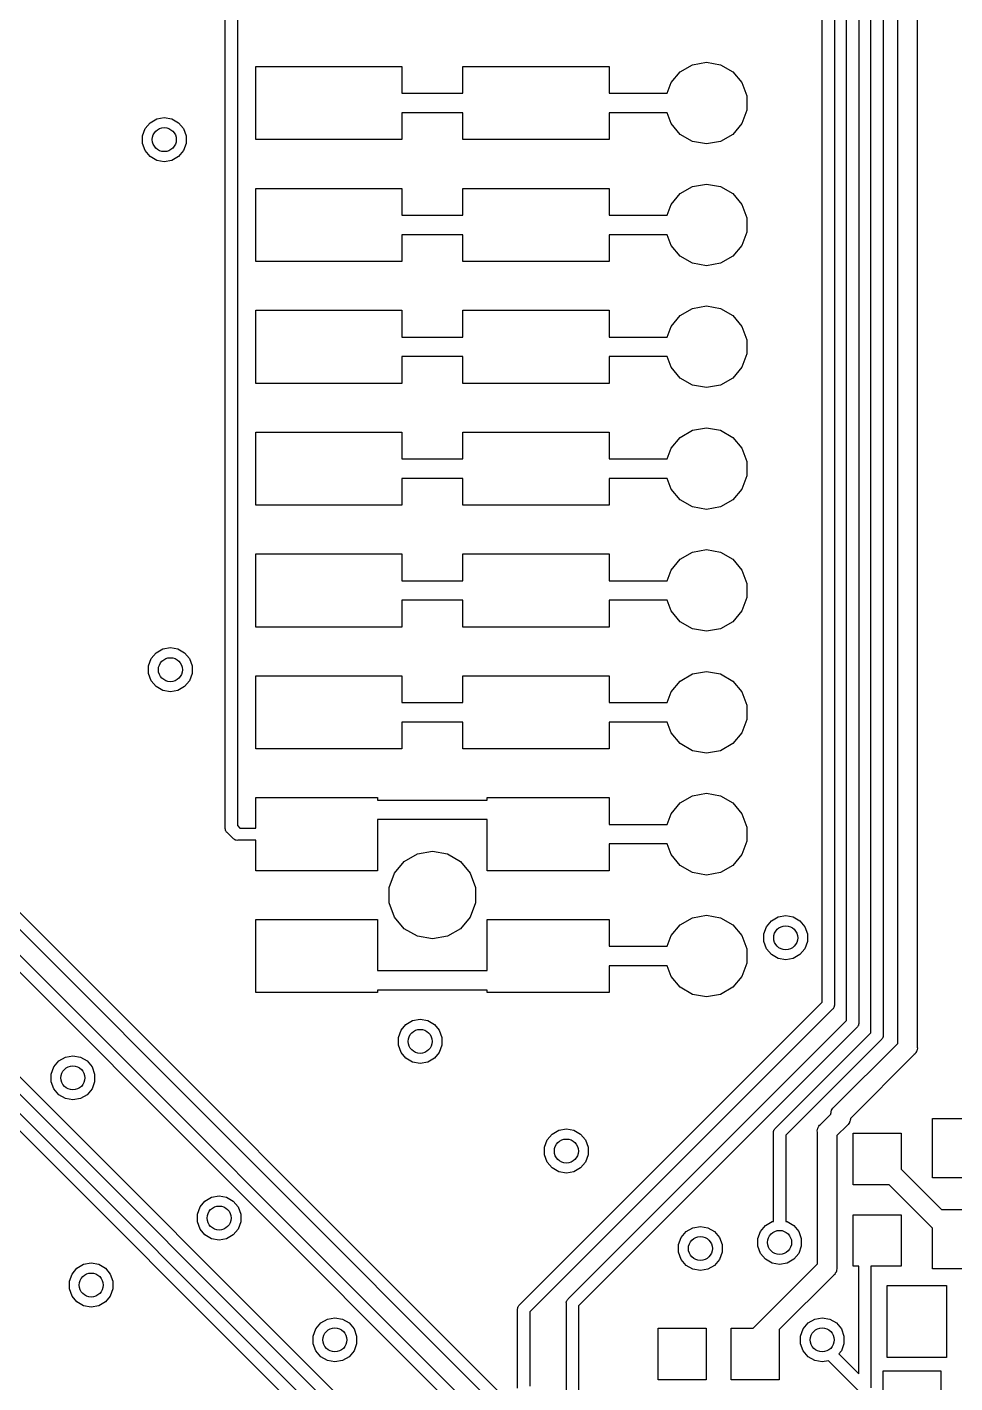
# Model space of a CAD drawing. Extents: x 109.3 to 187.7, y -145.2 to -64.7.
# Drawn here: x 128.62 to 147.96, y -122.79 to -94.53 of the extents above; entities that cross this region are included whole.
import ezdxf

# ---------------------------------------------------------------- set-up
doc = ezdxf.new("R2010")
doc.units = 0
doc.header["$MEASUREMENT"] = 0
doc.layers.add('BLACK', color=7, linetype='CONTINUOUS')

msp = doc.modelspace()

# ---------------------------------------------------------------- linework, layer by layer
at = {"layer": 'BLACK', "linetype": 'CONTINUOUS'}
for p, q in [((132.753, -111.221), (132.753, -84.4351)), ((133.007, -84.4822), (133.007, -111.174)), ((145.199, -114.857), (145.199, -89.3221)), ((145.453, -89.3692), (145.453, -114.904)), ((145.707, -115.238), (145.707, -91.4201)), ((145.961, -91.4672), (145.961, -115.285)), ((146.215, -115.492), (146.215, -92.5631)), ((146.469, -92.6102), (146.469, -115.539)), ((146.774, -115.714), (146.774, -92.8205)), ((147.18, -92.8958), (147.18, -115.79)), ((133.388, -96.8756), (133.388, -95.3516)), ((133.388, -95.3516), (136.436, -95.3516)), ((136.436, -95.3516), (136.436, -95.9104)), ((137.706, -95.9104), (137.706, -95.3516)), ((137.706, -95.3516), (140.754, -95.3516)), ((140.754, -95.3516), (140.754, -95.9104)), ((142.049, -95.688), (142.239, -95.4616)), ((142.239, -95.4616), (142.495, -95.3138)), ((142.495, -95.3138), (142.786, -95.2625)), ((142.786, -95.2625), (143.077, -95.3138)), ((143.077, -95.3138), (143.333, -95.4616)), ((143.333, -95.4616), (143.523, -95.688)), ((141.968, -95.9104), (142.049, -95.688)), ((143.523, -95.688), (143.624, -95.9658)), ((136.436, -95.9104), (137.706, -95.9104)), ((140.754, -95.9104), (141.968, -95.9104)), ((143.624, -95.9658), (143.624, -96.2614)), ((137.706, -96.3168), (136.436, -96.3168)), ((136.436, -96.3168), (136.436, -96.8756)), ((137.706, -96.8756), (137.706, -96.3168)), ((141.968, -96.3168), (140.754, -96.3168)), ((140.754, -96.3168), (140.754, -96.8756)), ((142.049, -96.5392), (141.968, -96.3168)), ((143.624, -96.2614), (143.523, -96.5392)), ((131.03, -96.7957), (131.085, -96.6455)), ((131.085, -96.6455), (131.187, -96.5231)), ((131.187, -96.5231), (131.326, -96.4432)), ((131.326, -96.4432), (131.483, -96.4154)), ((131.483, -96.4154), (131.64, -96.4432)), ((131.64, -96.4432), (131.779, -96.5231)), ((131.779, -96.5231), (131.882, -96.6455)), ((131.882, -96.6455), (131.936, -96.7957)), ((142.239, -96.7656), (142.049, -96.5392)), ((143.523, -96.5392), (143.333, -96.7656)), ((131.03, -96.9555), (131.03, -96.7957)), ((131.936, -96.7957), (131.936, -96.9555)), ((136.436, -96.8756), (133.388, -96.8756)), ((140.754, -96.8756), (137.706, -96.8756)), ((142.495, -96.9134), (142.239, -96.7656)), ((142.786, -96.9647), (142.495, -96.9134)), ((143.077, -96.9134), (142.786, -96.9647)), ((143.333, -96.7656), (143.077, -96.9134)), ((131.085, -97.1057), (131.03, -96.9555)), ((131.187, -97.2281), (131.085, -97.1057)), ((131.882, -97.1057), (131.779, -97.2281)), ((131.936, -96.9555), (131.882, -97.1057)), ((131.326, -97.308), (131.187, -97.2281)), ((131.483, -97.3358), (131.326, -97.308)), ((131.64, -97.308), (131.483, -97.3358)), ((131.779, -97.2281), (131.64, -97.308)), ((133.388, -99.4156), (133.388, -97.8916)), ((133.388, -97.8916), (136.436, -97.8916)), ((136.436, -97.8916), (136.436, -98.4504)), ((137.706, -98.4504), (137.706, -97.8916)), ((137.706, -97.8916), (140.754, -97.8916)), ((140.754, -97.8916), (140.754, -98.4504)), ((142.049, -98.228), (142.239, -98.0016)), ((142.239, -98.0016), (142.495, -97.8538)), ((142.495, -97.8538), (142.786, -97.8025)), ((142.786, -97.8025), (143.077, -97.8538)), ((143.077, -97.8538), (143.333, -98.0016)), ((143.333, -98.0016), (143.523, -98.228)), ((141.968, -98.4504), (142.049, -98.228)), ((143.523, -98.228), (143.624, -98.5058)), ((136.436, -98.4504), (137.706, -98.4504)), ((140.754, -98.4504), (141.968, -98.4504)), ((143.624, -98.5058), (143.624, -98.8014)), ((137.706, -98.8568), (136.436, -98.8568)), ((136.436, -98.8568), (136.436, -99.4156)), ((137.706, -99.4156), (137.706, -98.8568)), ((141.968, -98.8568), (140.754, -98.8568)), ((140.754, -98.8568), (140.754, -99.4156)), ((142.049, -99.0792), (141.968, -98.8568)), ((143.624, -98.8014), (143.523, -99.0792)), ((142.239, -99.3056), (142.049, -99.0792)), ((143.523, -99.0792), (143.333, -99.3056)), ((136.436, -99.4156), (133.388, -99.4156)), ((140.754, -99.4156), (137.706, -99.4156)), ((142.495, -99.4534), (142.239, -99.3056)), ((142.786, -99.5047), (142.495, -99.4534)), ((143.077, -99.4534), (142.786, -99.5047)), ((143.333, -99.3056), (143.077, -99.4534)), ((133.388, -101.956), (133.388, -100.432)), ((133.388, -100.432), (136.436, -100.432)), ((136.436, -100.432), (136.436, -100.99)), ((137.706, -100.99), (137.706, -100.432)), ((137.706, -100.432), (140.754, -100.432)), ((140.754, -100.432), (140.754, -100.99)), ((142.049, -100.768), (142.239, -100.542)), ((142.239, -100.542), (142.495, -100.394)), ((142.495, -100.394), (142.786, -100.342)), ((142.786, -100.342), (143.077, -100.394)), ((143.077, -100.394), (143.333, -100.542)), ((143.333, -100.542), (143.523, -100.768)), ((141.968, -100.99), (142.049, -100.768)), ((143.523, -100.768), (143.624, -101.046)), ((136.436, -100.99), (137.706, -100.99)), ((140.754, -100.99), (141.968, -100.99)), ((143.624, -101.046), (143.624, -101.341)), ((137.706, -101.397), (136.436, -101.397)), ((136.436, -101.397), (136.436, -101.956)), ((137.706, -101.956), (137.706, -101.397)), ((141.968, -101.397), (140.754, -101.397)), ((140.754, -101.397), (140.754, -101.956)), ((142.049, -101.619), (141.968, -101.397)), ((143.624, -101.341), (143.523, -101.619)), ((142.239, -101.846), (142.049, -101.619)), ((143.523, -101.619), (143.333, -101.846)), ((136.436, -101.956), (133.388, -101.956)), ((140.754, -101.956), (137.706, -101.956)), ((142.495, -101.993), (142.239, -101.846)), ((142.786, -102.045), (142.495, -101.993)), ((143.077, -101.993), (142.786, -102.045)), ((143.333, -101.846), (143.077, -101.993)), ((133.388, -104.496), (133.388, -102.972)), ((133.388, -102.972), (136.436, -102.972)), ((136.436, -102.972), (136.436, -103.53)), ((137.706, -103.53), (137.706, -102.972)), ((137.706, -102.972), (140.754, -102.972)), ((140.754, -102.972), (140.754, -103.53)), ((142.049, -103.308), (142.239, -103.082)), ((142.239, -103.082), (142.495, -102.934)), ((142.495, -102.934), (142.786, -102.882)), ((142.786, -102.882), (143.077, -102.934)), ((143.077, -102.934), (143.333, -103.082)), ((143.333, -103.082), (143.523, -103.308)), ((141.968, -103.53), (142.049, -103.308)), ((143.523, -103.308), (143.624, -103.586)), ((136.436, -103.53), (137.706, -103.53)), ((140.754, -103.53), (141.968, -103.53)), ((143.624, -103.586), (143.624, -103.881)), ((137.706, -103.937), (136.436, -103.937)), ((136.436, -103.937), (136.436, -104.496)), ((137.706, -104.496), (137.706, -103.937)), ((141.968, -103.937), (140.754, -103.937)), ((140.754, -103.937), (140.754, -104.496)), ((142.049, -104.159), (141.968, -103.937)), ((143.624, -103.881), (143.523, -104.159)), ((142.239, -104.386), (142.049, -104.159)), ((143.523, -104.159), (143.333, -104.386)), ((136.436, -104.496), (133.388, -104.496)), ((140.754, -104.496), (137.706, -104.496)), ((142.495, -104.533), (142.239, -104.386)), ((142.786, -104.585), (142.495, -104.533)), ((143.077, -104.533), (142.786, -104.585)), ((143.333, -104.386), (143.077, -104.533)), ((133.388, -107.036), (133.388, -105.512)), ((133.388, -105.512), (136.436, -105.512)), ((136.436, -105.512), (136.436, -106.07)), ((137.706, -106.07), (137.706, -105.512)), ((137.706, -105.512), (140.754, -105.512)), ((140.754, -105.512), (140.754, -106.07)), ((142.049, -105.848), (142.239, -105.622)), ((142.239, -105.622), (142.495, -105.474)), ((142.495, -105.474), (142.786, -105.422)), ((142.786, -105.422), (143.077, -105.474)), ((143.077, -105.474), (143.333, -105.622)), ((143.333, -105.622), (143.523, -105.848)), ((121.323, -105.84), (144.264, -128.781)), ((141.968, -106.07), (142.049, -105.848)), ((143.523, -105.848), (143.624, -106.126)), ((120.815, -106.221), (143.875, -129.281)), ((144.117, -128.993), (121.11, -105.986)), ((136.436, -106.07), (137.706, -106.07)), ((140.754, -106.07), (141.968, -106.07)), ((143.624, -106.126), (143.624, -106.421)), ((143.728, -129.493), (120.602, -106.367)), ((137.706, -106.477), (136.436, -106.477)), ((136.436, -106.477), (136.436, -107.036)), ((137.706, -107.036), (137.706, -106.477)), ((141.968, -106.477), (140.754, -106.477)), ((140.754, -106.477), (140.754, -107.036)), ((142.049, -106.699), (141.968, -106.477)), ((143.624, -106.421), (143.523, -106.699)), ((142.239, -106.926), (142.049, -106.699)), ((143.523, -106.699), (143.333, -106.926)), ((136.436, -107.036), (133.388, -107.036)), ((140.754, -107.036), (137.706, -107.036)), ((142.495, -107.073), (142.239, -106.926)), ((142.786, -107.125), (142.495, -107.073)), ((143.077, -107.073), (142.786, -107.125)), ((143.333, -106.926), (143.077, -107.073)), ((131.212, -107.695), (131.314, -107.572)), ((131.314, -107.572), (131.453, -107.492)), ((131.453, -107.492), (131.61, -107.464)), ((131.61, -107.464), (131.767, -107.492)), ((131.767, -107.492), (131.906, -107.572)), ((131.906, -107.572), (132.009, -107.695)), ((131.157, -107.845), (131.212, -107.695)), ((131.157, -108.005), (131.157, -107.845)), ((132.009, -107.695), (132.063, -107.845)), ((132.063, -107.845), (132.063, -108.005)), ((131.212, -108.155), (131.157, -108.005)), ((131.314, -108.277), (131.212, -108.155)), ((132.009, -108.155), (131.906, -108.277)), ((132.063, -108.005), (132.009, -108.155)), ((133.388, -109.576), (133.388, -108.052)), ((133.388, -108.052), (136.436, -108.052)), ((136.436, -108.052), (136.436, -108.61)), ((137.706, -108.61), (137.706, -108.052)), ((137.706, -108.052), (140.754, -108.052)), ((140.754, -108.052), (140.754, -108.61)), ((142.049, -108.388), (142.239, -108.162)), ((142.239, -108.162), (142.495, -108.014)), ((142.495, -108.014), (142.786, -107.962)), ((142.786, -107.962), (143.077, -108.014)), ((143.077, -108.014), (143.333, -108.162)), ((143.333, -108.162), (143.523, -108.388)), ((119.799, -108.507), (142.573, -131.281)), ((142.688, -130.993), (120.094, -108.399)), ((120.307, -108.253), (142.835, -130.781)), ((131.453, -108.357), (131.314, -108.277)), ((131.61, -108.385), (131.453, -108.357)), ((131.767, -108.357), (131.61, -108.385)), ((131.906, -108.277), (131.767, -108.357)), ((141.968, -108.61), (142.049, -108.388)), ((143.523, -108.388), (143.624, -108.666)), ((142.426, -131.493), (119.586, -108.653)), ((136.436, -108.61), (137.706, -108.61)), ((140.754, -108.61), (141.968, -108.61)), ((143.624, -108.666), (143.624, -108.961)), ((137.706, -109.017), (136.436, -109.017)), ((136.436, -109.017), (136.436, -109.576)), ((137.706, -109.576), (137.706, -109.017)), ((141.968, -109.017), (140.754, -109.017)), ((140.754, -109.017), (140.754, -109.576)), ((142.049, -109.239), (141.968, -109.017)), ((143.624, -108.961), (143.523, -109.239)), ((142.239, -109.466), (142.049, -109.239)), ((143.523, -109.239), (143.333, -109.466)), ((136.436, -109.576), (133.388, -109.576)), ((140.754, -109.576), (137.706, -109.576)), ((142.495, -109.613), (142.239, -109.466)), ((142.786, -109.665), (142.495, -109.613)), ((143.077, -109.613), (142.786, -109.665)), ((143.333, -109.466), (143.077, -109.613)), ((133.388, -111.227), (133.388, -110.592)), ((133.388, -110.592), (135.928, -110.592)), ((135.928, -110.592), (135.928, -110.642)), ((135.928, -110.642), (138.214, -110.642)), ((138.214, -110.642), (138.214, -110.592)), ((138.214, -110.592), (140.754, -110.592)), ((140.754, -110.592), (140.754, -111.15)), ((142.049, -110.928), (142.239, -110.702)), ((142.239, -110.702), (142.495, -110.554)), ((142.495, -110.554), (142.786, -110.502)), ((142.786, -110.502), (143.077, -110.554)), ((143.077, -110.554), (143.333, -110.702)), ((143.333, -110.702), (143.523, -110.928)), ((138.214, -111.049), (135.928, -111.049)), ((135.928, -111.049), (135.928, -112.116)), ((138.214, -112.116), (138.214, -111.049)), ((141.968, -111.15), (142.049, -110.928)), ((143.523, -110.928), (143.624, -111.206)), ((132.752, -111.238), (132.753, -111.221)), ((132.756, -111.254), (132.752, -111.238)), ((132.759, -111.271), (132.756, -111.254)), ((132.762, -111.276), (132.759, -111.271)), ((132.763, -111.281), (132.762, -111.276)), ((132.773, -111.295), (132.763, -111.281)), ((132.781, -111.309), (132.773, -111.295)), ((132.794, -111.32), (132.781, -111.309)), ((132.913, -111.439), (132.794, -111.32)), ((133.007, -111.174), (133.06, -111.227)), ((133.06, -111.227), (133.388, -111.227)), ((140.754, -111.15), (141.968, -111.15)), ((143.624, -111.206), (143.624, -111.501)), ((132.924, -111.452), (132.913, -111.439)), ((132.939, -111.461), (132.924, -111.452)), ((132.953, -111.47), (132.939, -111.461)), ((132.958, -111.472), (132.953, -111.47)), ((132.963, -111.475), (132.958, -111.472)), ((132.98, -111.478), (132.963, -111.475)), ((132.996, -111.482), (132.98, -111.478)), ((133.013, -111.481), (132.996, -111.482)), ((133.388, -111.481), (133.013, -111.481)), ((133.388, -112.116), (133.388, -111.481)), ((141.968, -111.557), (140.754, -111.557)), ((140.754, -111.557), (140.754, -112.116)), ((142.049, -111.779), (141.968, -111.557)), ((143.624, -111.501), (143.523, -111.779)), ((136.484, -111.924), (136.759, -111.765)), ((136.759, -111.765), (137.071, -111.71)), ((137.071, -111.71), (137.384, -111.765)), ((137.384, -111.765), (137.659, -111.924)), ((142.239, -112.006), (142.049, -111.779)), ((143.523, -111.779), (143.333, -112.006)), ((135.928, -112.116), (133.388, -112.116)), ((136.171, -112.465), (136.28, -112.167)), ((136.28, -112.167), (136.484, -111.924)), ((137.659, -111.924), (137.863, -112.167)), ((137.863, -112.167), (137.971, -112.465)), ((140.754, -112.116), (138.214, -112.116)), ((142.495, -112.153), (142.239, -112.006)), ((142.786, -112.205), (142.495, -112.153)), ((143.077, -112.153), (142.786, -112.205)), ((143.333, -112.006), (143.077, -112.153)), ((136.171, -112.782), (136.171, -112.465)), ((137.971, -112.465), (137.971, -112.782)), ((136.28, -113.081), (136.171, -112.782)), ((137.971, -112.782), (137.863, -113.081)), ((142.495, -113.094), (142.786, -113.042)), ((142.786, -113.042), (143.077, -113.094)), ((133.388, -114.656), (133.388, -113.132)), ((133.388, -113.132), (135.928, -113.132)), ((135.928, -113.132), (135.928, -114.198)), ((136.484, -113.324), (136.28, -113.081)), ((136.759, -113.482), (136.484, -113.324)), ((137.659, -113.324), (137.384, -113.482)), ((137.863, -113.081), (137.659, -113.324)), ((138.214, -114.198), (138.214, -113.132)), ((138.214, -113.132), (140.754, -113.132)), ((140.754, -113.132), (140.754, -113.69)), ((142.049, -113.468), (142.239, -113.242)), ((142.239, -113.242), (142.495, -113.094)), ((143.077, -113.094), (143.333, -113.242)), ((143.333, -113.242), (143.523, -113.468)), ((143.984, -113.433), (144.039, -113.283)), ((144.039, -113.283), (144.141, -113.16)), ((144.141, -113.16), (144.28, -113.08)), ((144.28, -113.08), (144.437, -113.052)), ((144.437, -113.052), (144.594, -113.08)), ((144.594, -113.08), (144.733, -113.16)), ((144.733, -113.16), (144.836, -113.283)), ((144.836, -113.283), (144.89, -113.433)), ((137.071, -113.537), (136.759, -113.482)), ((137.384, -113.482), (137.071, -113.537)), ((141.968, -113.69), (142.049, -113.468)), ((143.523, -113.468), (143.624, -113.746)), ((143.984, -113.593), (143.984, -113.433)), ((144.039, -113.743), (143.984, -113.593)), ((144.89, -113.593), (144.836, -113.743)), ((144.89, -113.433), (144.89, -113.593)), ((140.754, -113.69), (141.968, -113.69)), ((143.624, -113.746), (143.624, -114.041)), ((144.141, -113.865), (144.039, -113.743)), ((144.28, -113.945), (144.141, -113.865)), ((144.733, -113.865), (144.594, -113.945)), ((144.836, -113.743), (144.733, -113.865)), ((141.968, -114.097), (140.754, -114.097)), ((140.754, -114.097), (140.754, -114.656)), ((142.049, -114.319), (141.968, -114.097)), ((143.624, -114.041), (143.523, -114.319)), ((144.437, -113.973), (144.28, -113.945)), ((144.594, -113.945), (144.437, -113.973)), ((135.928, -114.198), (138.214, -114.198)), ((142.239, -114.546), (142.049, -114.319)), ((143.523, -114.319), (143.333, -114.546)), ((135.928, -114.656), (133.388, -114.656)), ((138.214, -114.605), (135.928, -114.605)), ((135.928, -114.605), (135.928, -114.656)), ((138.214, -114.656), (138.214, -114.605)), ((140.754, -114.656), (138.214, -114.656)), ((142.495, -114.693), (142.239, -114.546)), ((142.786, -114.745), (142.495, -114.693)), ((143.077, -114.693), (142.786, -114.745)), ((143.333, -114.546), (143.077, -114.693)), ((138.89, -121.166), (145.199, -114.857)), ((145.412, -115.003), (139.103, -121.312)), ((145.425, -114.992), (145.412, -115.003)), ((145.433, -114.978), (145.425, -114.992)), ((145.443, -114.964), (145.433, -114.978)), ((145.444, -114.959), (145.443, -114.964)), ((145.447, -114.954), (145.444, -114.959)), ((145.45, -114.937), (145.447, -114.954)), ((145.455, -114.921), (145.45, -114.937)), ((145.453, -114.904), (145.455, -114.921)), ((136.521, -115.319), (136.66, -115.239)), ((136.66, -115.239), (136.817, -115.211)), ((136.817, -115.211), (136.974, -115.239)), ((136.974, -115.239), (137.113, -115.319)), ((139.906, -121.039), (145.707, -115.238)), ((145.963, -115.302), (145.958, -115.318)), ((145.961, -115.285), (145.963, -115.302)), ((136.364, -115.592), (136.419, -115.442)), ((136.419, -115.442), (136.521, -115.319)), ((137.113, -115.319), (137.216, -115.442)), ((137.216, -115.442), (137.27, -115.592)), ((145.92, -115.384), (140.119, -121.185)), ((144.224, -117.483), (146.215, -115.492)), ((145.933, -115.373), (145.92, -115.384)), ((145.941, -115.359), (145.933, -115.373)), ((145.951, -115.345), (145.941, -115.359)), ((145.952, -115.34), (145.951, -115.345)), ((145.955, -115.335), (145.952, -115.34)), ((145.958, -115.318), (145.955, -115.335)), ((146.466, -115.572), (146.463, -115.589)), ((146.471, -115.556), (146.466, -115.572)), ((146.469, -115.539), (146.471, -115.556)), ((136.364, -115.752), (136.364, -115.592)), ((136.419, -115.902), (136.364, -115.752)), ((137.27, -115.752), (137.216, -115.902)), ((137.27, -115.592), (137.27, -115.752)), ((146.428, -115.638), (144.437, -117.629)), ((145.443, -117.046), (146.774, -115.714)), ((146.441, -115.627), (146.428, -115.638)), ((146.449, -115.613), (146.441, -115.627)), ((146.459, -115.599), (146.449, -115.613)), ((146.46, -115.594), (146.459, -115.599)), ((146.463, -115.589), (146.46, -115.594)), ((147.171, -115.869), (147.166, -115.877)), ((147.176, -115.843), (147.171, -115.869)), ((147.183, -115.817), (147.176, -115.843)), ((147.18, -115.79), (147.183, -115.817)), ((129.18, -116.204), (129.282, -116.081)), ((129.282, -116.081), (129.421, -116.001)), ((129.421, -116.001), (129.578, -115.973)), ((129.578, -115.973), (129.735, -116.001)), ((129.735, -116.001), (129.874, -116.081)), ((129.874, -116.081), (129.977, -116.204)), ((136.521, -116.024), (136.419, -115.902)), ((136.66, -116.104), (136.521, -116.024)), ((136.817, -116.132), (136.66, -116.104)), ((136.974, -116.104), (136.817, -116.132)), ((137.113, -116.024), (136.974, -116.104)), ((137.216, -115.902), (137.113, -116.024)), ((147.115, -115.949), (145.785, -117.279)), ((147.135, -115.931), (147.115, -115.949)), ((147.149, -115.908), (147.135, -115.931)), ((147.164, -115.886), (147.149, -115.908)), ((147.166, -115.877), (147.164, -115.886)), ((129.125, -116.354), (129.18, -116.204)), ((129.125, -116.514), (129.125, -116.354)), ((129.977, -116.204), (130.031, -116.354)), ((130.031, -116.354), (130.031, -116.514)), ((129.18, -116.664), (129.125, -116.514)), ((129.282, -116.786), (129.18, -116.664)), ((129.977, -116.664), (129.874, -116.786)), ((130.031, -116.514), (129.977, -116.664)), ((129.421, -116.866), (129.282, -116.786)), ((129.578, -116.894), (129.421, -116.866)), ((129.735, -116.866), (129.578, -116.894)), ((129.874, -116.786), (129.735, -116.866)), ((145.163, -117.403), (145.376, -117.19)), ((145.375, -117.178), (145.382, -117.152)), ((145.376, -117.19), (145.375, -117.178)), ((145.382, -117.152), (145.386, -117.125)), ((145.386, -117.125), (145.391, -117.117)), ((145.391, -117.117), (145.393, -117.108)), ((145.393, -117.108), (145.409, -117.086)), ((145.409, -117.086), (145.422, -117.063)), ((145.422, -117.063), (145.443, -117.046)), ((145.785, -117.279), (145.786, -117.291)), ((147.497, -118.517), (147.497, -117.277)), ((147.497, -117.277), (148.58, -117.277)), ((139.569, -117.605), (139.708, -117.525)), ((139.708, -117.525), (139.865, -117.497)), ((139.865, -117.497), (140.022, -117.525)), ((140.022, -117.525), (140.161, -117.605)), ((144.182, -117.565), (144.186, -117.549)), ((144.183, -117.582), (144.182, -117.565)), ((144.186, -117.549), (144.189, -117.532)), ((144.189, -117.532), (144.192, -117.528)), ((144.192, -117.528), (144.193, -117.522)), ((144.193, -117.522), (144.203, -117.508)), ((144.203, -117.508), (144.211, -117.494)), ((144.211, -117.494), (144.224, -117.483)), ((145.095, -117.535), (145.102, -117.509)), ((145.097, -117.562), (145.095, -117.535)), ((145.098, -120.312), (145.097, -117.562)), ((145.102, -117.509), (145.107, -117.482)), ((145.107, -117.482), (145.111, -117.474)), ((145.111, -117.474), (145.114, -117.466)), ((145.114, -117.466), (145.129, -117.443)), ((145.129, -117.443), (145.143, -117.42)), ((145.143, -117.42), (145.163, -117.403)), ((145.718, -117.423), (145.504, -117.637)), ((145.738, -117.406), (145.718, -117.423)), ((145.752, -117.383), (145.738, -117.406)), ((145.767, -117.361), (145.752, -117.383)), ((145.769, -117.352), (145.767, -117.361)), ((145.774, -117.344), (145.769, -117.352)), ((145.779, -117.317), (145.774, -117.344)), ((145.786, -117.291), (145.779, -117.317)), ((139.412, -117.878), (139.467, -117.728)), ((139.467, -117.728), (139.569, -117.605)), ((140.161, -117.605), (140.264, -117.728)), ((140.264, -117.728), (140.318, -117.878)), ((144.183, -119.425), (144.183, -117.582)), ((144.437, -117.629), (144.437, -119.425)), ((145.504, -117.637), (145.504, -120.387)), ((145.842, -118.661), (145.842, -117.586)), ((145.842, -117.586), (146.842, -117.586)), ((146.842, -117.586), (146.842, -118.336)), ((139.412, -118.038), (139.412, -117.878)), ((139.467, -118.188), (139.412, -118.038)), ((140.318, -118.038), (140.264, -118.188)), ((140.318, -117.878), (140.318, -118.038)), ((139.569, -118.31), (139.467, -118.188)), ((139.708, -118.39), (139.569, -118.31)), ((139.865, -118.418), (139.708, -118.39)), ((140.022, -118.39), (139.865, -118.418)), ((140.161, -118.31), (140.022, -118.39)), ((140.264, -118.188), (140.161, -118.31)), ((146.842, -118.336), (147.682, -119.177)), ((146.592, -118.661), (145.842, -118.661)), ((147.497, -119.566), (146.592, -118.661)), ((148.997, -118.517), (147.497, -118.517)), ((132.33, -119.002), (132.469, -118.922)), ((132.469, -118.922), (132.626, -118.894)), ((132.626, -118.894), (132.783, -118.922)), ((132.783, -118.922), (132.922, -119.002)), ((132.173, -119.275), (132.228, -119.125)), ((132.228, -119.125), (132.33, -119.002)), ((132.922, -119.002), (133.025, -119.125)), ((133.025, -119.125), (133.079, -119.275)), ((147.682, -119.177), (148.997, -119.177)), ((132.173, -119.435), (132.173, -119.275)), ((132.228, -119.585), (132.173, -119.435)), ((133.079, -119.435), (133.025, -119.585)), ((133.079, -119.275), (133.079, -119.435)), ((142.502, -119.557), (142.659, -119.529)), ((142.659, -119.529), (142.816, -119.557)), ((143.912, -119.633), (144.014, -119.51)), ((144.014, -119.51), (144.153, -119.43)), ((144.153, -119.43), (144.183, -119.425)), ((144.437, -119.425), (144.467, -119.43)), ((144.467, -119.43), (144.606, -119.51)), ((144.606, -119.51), (144.709, -119.633)), ((145.842, -120.361), (145.842, -119.286)), ((145.842, -119.286), (146.842, -119.286)), ((146.842, -119.286), (146.842, -120.361)), ((132.33, -119.707), (132.228, -119.585)), ((132.469, -119.787), (132.33, -119.707)), ((132.626, -119.815), (132.469, -119.787)), ((132.783, -119.787), (132.626, -119.815)), ((132.922, -119.707), (132.783, -119.787)), ((133.025, -119.585), (132.922, -119.707)), ((142.206, -119.91), (142.261, -119.76)), ((142.261, -119.76), (142.363, -119.637)), ((142.363, -119.637), (142.502, -119.557)), ((142.816, -119.557), (142.955, -119.637)), ((142.955, -119.637), (143.058, -119.76)), ((143.058, -119.76), (143.112, -119.91)), ((143.857, -119.783), (143.912, -119.633)), ((143.857, -119.943), (143.857, -119.783)), ((144.709, -119.633), (144.763, -119.783)), ((144.763, -119.783), (144.763, -119.943)), ((147.497, -120.417), (147.497, -119.566)), ((142.206, -120.07), (142.206, -119.91)), ((142.261, -120.22), (142.206, -120.07)), ((143.112, -120.07), (143.058, -120.22)), ((143.112, -119.91), (143.112, -120.07)), ((143.912, -120.093), (143.857, -119.943)), ((144.014, -120.215), (143.912, -120.093)), ((144.709, -120.093), (144.606, -120.215)), ((144.763, -119.943), (144.709, -120.093)), ((129.663, -120.399), (129.802, -120.319)), ((129.802, -120.319), (129.959, -120.291)), ((129.959, -120.291), (130.116, -120.319)), ((130.116, -120.319), (130.255, -120.399)), ((142.363, -120.342), (142.261, -120.22)), ((142.502, -120.422), (142.363, -120.342)), ((142.955, -120.342), (142.816, -120.422)), ((143.058, -120.22), (142.955, -120.342)), ((143.759, -121.65), (145.098, -120.312)), ((144.153, -120.295), (144.014, -120.215)), ((144.31, -120.323), (144.153, -120.295)), ((144.467, -120.295), (144.31, -120.323)), ((144.606, -120.215), (144.467, -120.295)), ((145.504, -120.387), (145.506, -120.414)), ((145.961, -120.361), (145.842, -120.361)), ((145.961, -122.604), (145.961, -120.361)), ((146.842, -120.361), (146.215, -120.361)), ((146.215, -120.361), (146.215, -122.894)), ((129.506, -120.672), (129.561, -120.522)), ((129.506, -120.832), (129.506, -120.672)), ((129.561, -120.522), (129.663, -120.399)), ((130.255, -120.399), (130.358, -120.522)), ((130.358, -120.522), (130.412, -120.672)), ((130.412, -120.672), (130.412, -120.832)), ((142.659, -120.45), (142.502, -120.422)), ((142.816, -120.422), (142.659, -120.45)), ((145.438, -120.546), (144.302, -121.682)), ((145.459, -120.529), (145.438, -120.546)), ((145.472, -120.505), (145.459, -120.529)), ((145.488, -120.483), (145.472, -120.505)), ((145.49, -120.474), (145.488, -120.483)), ((145.495, -120.467), (145.49, -120.474)), ((145.499, -120.44), (145.495, -120.467)), ((145.506, -120.414), (145.499, -120.44)), ((148.652, -120.417), (147.497, -120.417)), ((129.561, -120.982), (129.506, -120.832)), ((130.412, -120.832), (130.358, -120.982)), ((146.55, -122.264), (146.55, -120.764)), ((146.55, -120.764), (147.79, -120.764)), ((147.79, -120.764), (147.79, -122.264)), ((129.663, -121.104), (129.561, -120.982)), ((129.802, -121.184), (129.663, -121.104)), ((129.959, -121.212), (129.802, -121.184)), ((130.116, -121.184), (129.959, -121.212)), ((130.255, -121.104), (130.116, -121.184)), ((130.358, -120.982), (130.255, -121.104)), ((138.848, -121.248), (138.852, -121.232)), ((138.852, -121.232), (138.855, -121.215)), ((138.855, -121.215), (138.858, -121.211)), ((138.858, -121.211), (138.859, -121.205)), ((138.859, -121.205), (138.869, -121.191)), ((138.869, -121.191), (138.877, -121.177)), ((138.877, -121.177), (138.89, -121.166)), ((139.864, -121.121), (139.868, -121.105)), ((139.865, -121.138), (139.864, -121.121)), ((139.865, -123.122), (139.865, -121.138)), ((139.868, -121.105), (139.871, -121.088)), ((139.871, -121.088), (139.874, -121.084)), ((139.874, -121.084), (139.875, -121.078)), ((139.875, -121.078), (139.885, -121.064)), ((139.885, -121.064), (139.893, -121.05)), ((139.893, -121.05), (139.906, -121.039)), ((140.119, -121.185), (140.119, -123.075)), ((134.743, -121.542), (134.882, -121.462)), ((134.882, -121.462), (135.039, -121.434)), ((135.039, -121.434), (135.196, -121.462)), ((135.196, -121.462), (135.335, -121.542)), ((138.849, -121.265), (138.848, -121.248)), ((138.849, -122.905), (138.849, -121.265)), ((139.103, -121.312), (139.103, -122.858)), ((144.903, -121.542), (145.042, -121.462)), ((145.042, -121.462), (145.199, -121.434)), ((145.199, -121.434), (145.356, -121.462)), ((145.356, -121.462), (145.495, -121.542)), ((134.586, -121.815), (134.641, -121.665)), ((134.641, -121.665), (134.743, -121.542)), ((135.335, -121.542), (135.438, -121.665)), ((135.438, -121.665), (135.492, -121.815)), ((141.778, -122.725), (141.778, -121.65)), ((141.778, -121.65), (142.778, -121.65)), ((142.778, -121.65), (142.778, -122.725)), ((143.302, -122.725), (143.302, -121.65)), ((143.302, -121.65), (143.759, -121.65)), ((144.302, -121.682), (144.302, -122.725)), ((144.746, -121.815), (144.801, -121.665)), ((144.801, -121.665), (144.903, -121.542)), ((145.495, -121.542), (145.598, -121.665)), ((145.598, -121.665), (145.652, -121.815)), ((134.586, -121.975), (134.586, -121.815)), ((134.641, -122.125), (134.586, -121.975)), ((135.492, -121.975), (135.438, -122.125)), ((135.492, -121.815), (135.492, -121.975)), ((144.746, -121.975), (144.746, -121.815)), ((144.801, -122.125), (144.746, -121.975)), ((145.652, -121.975), (145.598, -122.125)), ((145.652, -121.815), (145.652, -121.975)), ((134.743, -122.247), (134.641, -122.125)), ((134.882, -122.327), (134.743, -122.247)), ((135.039, -122.355), (134.882, -122.327)), ((135.196, -122.327), (135.039, -122.355)), ((135.335, -122.247), (135.196, -122.327)), ((135.438, -122.125), (135.335, -122.247)), ((144.903, -122.247), (144.801, -122.125)), ((145.042, -122.327), (144.903, -122.247)), ((145.199, -122.355), (145.042, -122.327)), ((145.33, -122.332), (145.199, -122.355)), ((145.961, -122.963), (145.33, -122.332)), ((145.598, -122.125), (145.545, -122.188)), ((145.545, -122.188), (145.961, -122.604)), ((147.79, -122.264), (146.55, -122.264)), ((146.47, -124.042), (146.47, -122.542)), ((146.47, -122.542), (147.67, -122.542)), ((147.67, -122.542), (147.67, -124.042)), ((142.778, -122.725), (141.778, -122.725)), ((144.302, -122.725), (143.302, -122.725))]:
    msp.add_line(p, q, dxfattribs=at)
at = {"layer": 'BLACK'}
for centre in [(131.483, -96.8756), (131.61, -107.925), (144.437, -113.513), (136.817, -115.672), (129.578, -116.434), (139.865, -117.958), (132.626, -119.355), (142.659, -119.99), (144.31, -119.863), (129.959, -120.752), (135.039, -121.895), (145.199, -121.895)]:
    msp.add_circle(centre, 0.25, dxfattribs=at)

doc.saveas('drawing.dxf')
